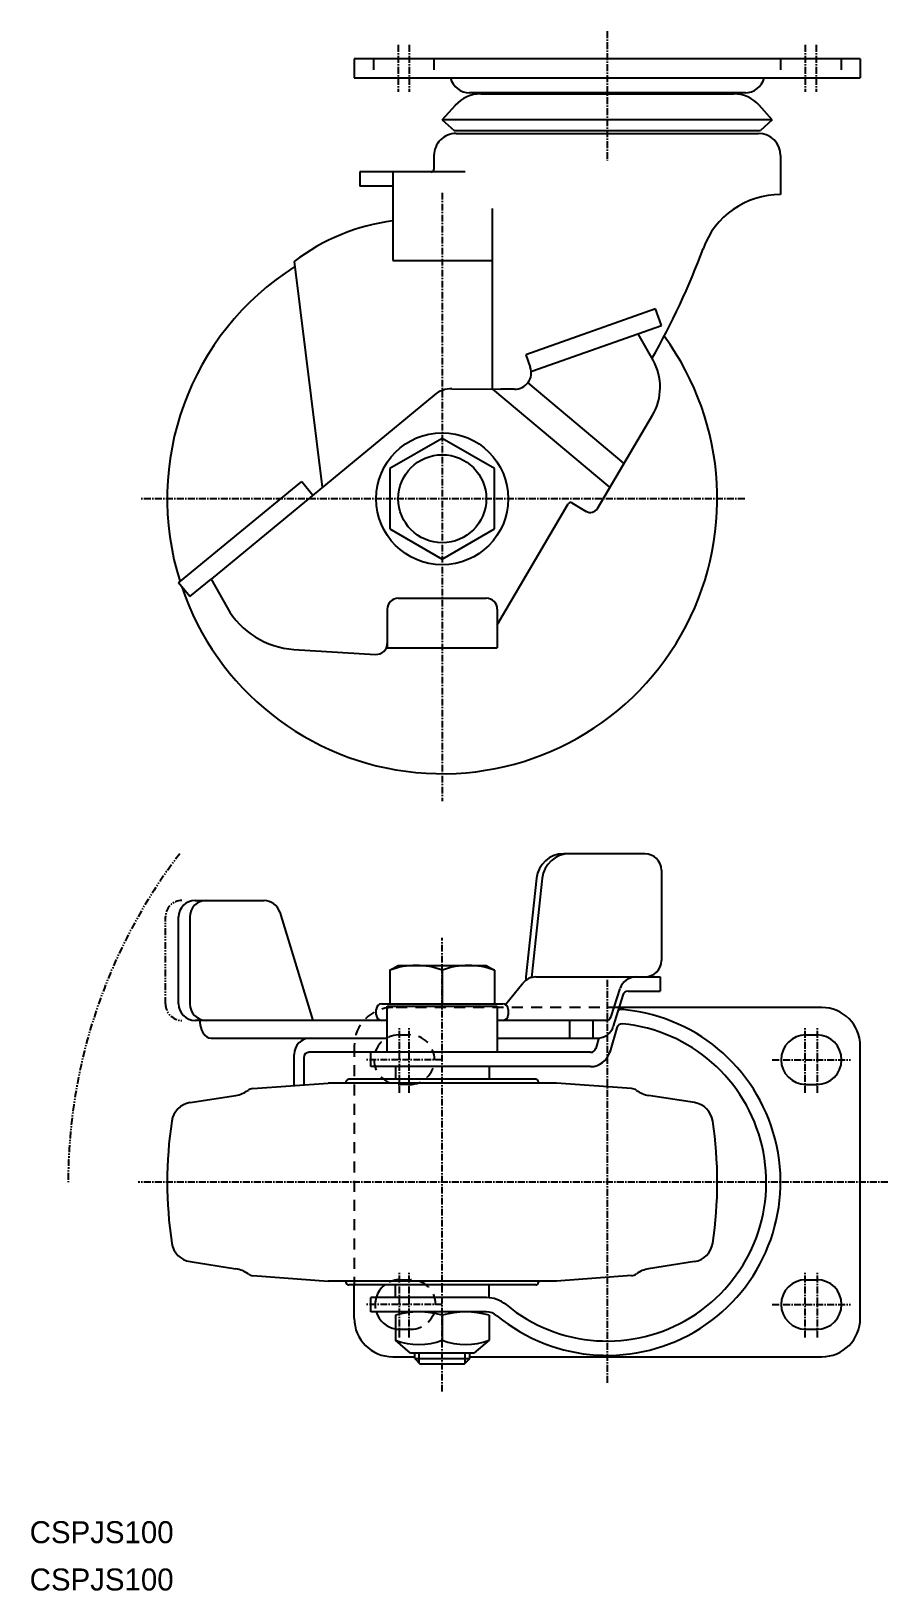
# Model space of a CAD drawing. Extents: x 0 to 156, y 0 to 283.
import ezdxf

# ---------------------------------------------------------------- set-up
doc = ezdxf.new("R2010")
doc.units = 0
for name, pattern in [('CENTER', [2, 1.25, -0.25, 0.25, -0.25]), ('DASHED', [3.5, 2, -1.5]), ('PHANTOM', [2.5, 1.25, -0.25, 0.25, -0.25, 0.25, -0.25])]:
    doc.linetypes.add(name, pattern=pattern)
doc.layers.get('0').update_dxf_attribs({"linetype": 'CONTINUOUS'})
doc.layers.add('CENTER', color=1, linetype='CENTER')

msp = doc.modelspace()

# ---------------------------------------------------------------- linework, layer by layer
at = {"color": 7, "linetype": 'CONTINUOUS'}
for p, q in [((151, 278.5), (59, 278.5)), ((59, 278.5), (59, 275)), ((151, 278.5), (151, 275)), ((59, 275), (151, 275)), ((130.11, 272.3), (79.96, 272.3)), ((75.01, 267.38), (77.38, 270.03)), ((82, 272.1), (128, 272.1)), ((134.99, 267.38), (132.62, 270.03)), ((75.01, 267.38), (77.17, 265.45)), ((134.99, 267.38), (75.01, 267.38)), ((134.99, 267.38), (132.83, 265.45)), ((77.17, 265.45), (132.83, 265.45)), ((77.5, 264.9), (132.5, 264.9)), ((73.5, 260.9), (73.5, 258.4)), ((136.5, 260.9), (136.5, 253.8)), ((60, 257.9), (60, 255.3)), ((79.14, 257.9), (60, 257.9)), ((66, 255.3), (60, 255.3)), ((66, 257.9), (66, 241.81)), ((84.14, 218.42), (84.14, 251.28)), ((63.64, 248.64), (63.64, 248.64)), ((48.07, 241.62), (53.19, 200.57)), ((66, 241.81), (84.14, 241.81)), ((113.76, 233.03), (90.2, 224.68)), ((114.83, 230.01), (113.76, 233.03)), ((91.26, 221.67), (114.83, 230.01)), ((110.58, 228.5), (113.31, 223.67)), ((90.2, 224.68), (91.01, 222.39)), ((76.77, 218.49), (85.65, 218.41)), ((84.14, 218.42), (105.45, 200.54)), ((88.15, 218.39), (85.65, 218.41)), ((90.56, 219.56), (108.04, 204.9)), ((73.54, 217.34), (32.96, 183.89)), ((103.2, 196.73), (113.23, 213.67)), ((75, 209.47), (65.5, 203.98)), ((84.5, 203.98), (75, 209.47)), ((27.07, 183.18), (49.45, 201.63)), ((49.45, 201.63), (51.48, 199.16)), ((65.5, 203.98), (65.5, 193.02)), ((84.5, 193.02), (84.5, 203.98)), ((85, 175.56), (97.88, 197.55)), ((98.56, 197.73), (101.15, 196.2)), ((65.5, 193.02), (75, 187.53)), ((75, 187.53), (84.5, 193.02)), ((29.1, 180.71), (27.07, 183.18)), ((29.1, 180.71), (32.96, 183.89)), ((32.96, 183.89), (35.9, 178.7)), ((67, 180.4), (83, 180.4)), ((65, 178.4), (65, 171.4)), ((85, 178.4), (85, 171.4)), ((48.04, 171.11), (62.88, 170.2)), ((65, 171.4), (85, 171.4)), ((111.83, 133.95), (97.09, 133.95)), ((114.83, 130.95), (114.83, 114.55)), ((92.12, 129.48), (90.2, 111.55)), ((93.19, 129.48), (91.25, 111.46)), ((30.07, 125.45), (42.6, 125.45)), ((27.07, 106.65), (27.07, 122.45)), ((29.1, 122.45), (29.1, 106.65)), ((45.47, 123.33), (51.48, 103.65)), ((65.5, 112.78), (67, 113.65)), ((67, 113.65), (83, 113.65)), ((83, 113.65), (84.5, 112.78)), ((65.5, 112.78), (65.5, 106.65)), ((75, 112.78), (75, 106.65)), ((84.5, 112.78), (84.5, 106.65)), ((91.99, 111.55), (114.61, 111.55)), ((114.61, 111.55), (114.61, 108.95)), ((86.48, 106.53), (89.66, 110.44)), ((105.68, 104.34), (107.36, 109.48)), ((107.82, 108.24), (106.1, 102.58)), ((108.78, 108.95), (114.61, 108.95)), ((63, 104.65), (63, 105.65)), ((64, 106.65), (86, 106.65)), ((65, 97.85), (65, 106.25)), ((65, 106.25), (85, 106.25)), ((85, 106.25), (85, 97.85)), ((87, 105.65), (87, 104.65)), ((144, 106), (107.14, 106)), ((65, 103.65), (30.07, 103.65)), ((104.73, 103.65), (85, 103.65)), ((98.13, 103.65), (98.13, 100.45)), ((102.44, 100.45), (102.44, 103.65)), ((106.71, 102.3), (105.44, 97.86)), ((32.96, 100.45), (65, 100.45)), ((85, 100.45), (103.23, 100.45)), ((103.48, 100.46), (102.94, 98.57)), ((141.1, 101), (143.1, 101)), ((48.07, 91.8), (48.07, 97.45)), ((49.81, 96.85), (49.81, 91.93)), ((101.98, 97.85), (50.81, 97.85)), ((62, 95.25), (62, 97.85)), ((151, 49.5), (151, 99)), ((101.98, 95.25), (62, 95.25)), ((66.5, 95.25), (66.5, 92.95)), ((83.5, 95.27), (83.5, 92.95)), ((40.58, 91.26), (54.24, 92.25)), ((95.76, 92.25), (54.24, 92.25)), ((57.5, 92.25), (57.5, 92.45)), ((92, 92.95), (58, 92.95)), ((92.5, 92.25), (92.5, 92.45)), ((109.42, 91.26), (95.76, 92.25)), ((141.1, 92), (143.1, 92)), ((29.16, 88.7), (37.49, 90.01)), ((120.84, 88.7), (112.51, 90.01)), ((29.16, 59.8), (37.49, 58.49)), ((120.84, 59.8), (112.51, 58.49)), ((40.58, 57.24), (54.24, 56.25)), ((109.42, 57.24), (95.76, 56.25)), ((95.76, 56.25), (54.24, 56.25)), ((57.5, 56.25), (57.5, 56.05)), ((92, 55.55), (58, 55.55)), ((59, 49.5), (59, 55.55)), ((66.5, 53.25), (66.5, 55.55)), ((83.5, 53.23), (83.5, 55.55)), ((92.5, 56.25), (92.5, 56.05)), ((141.1, 56.5), (143.1, 56.5)), ((62, 50.65), (62, 53.25)), ((83.03, 53.25), (62, 53.25)), ((83.03, 50.65), (62, 50.65)), ((66.5, 50.07), (66.5, 45.5)), ((75, 50.07), (75, 45.5)), ((83.5, 50.07), (83.5, 45.5)), ((69.25, 43.15), (66.5, 45.5)), ((83.5, 45.5), (80.75, 43.15)), ((141.1, 47.5), (143.1, 47.5)), ((80.75, 43.15), (69.25, 43.15)), ((70.01, 42.15), (70.01, 43.15)), ((80.01, 42.15), (80.01, 43.15)), ((66, 42.5), (70.01, 42.5)), ((70.01, 42.15), (71.01, 41.15)), ((70.01, 42.15), (80.01, 42.15)), ((79.01, 41.15), (71.01, 41.15)), ((79.01, 41.15), (80.01, 42.15)), ((80.01, 42.5), (144, 42.5))]:
    msp.add_line(p, q, dxfattribs=at)
at = {"color": 3, "linetype": 'DASHED'}
for p, q in [((62.5, 278.5), (62.5, 275)), ((73.5, 278.5), (73.5, 275)), ((136.5, 278.5), (136.5, 275)), ((147.5, 278.5), (147.5, 275)), ((107.14, 106), (66, 106)), ((67.1, 101), (69.1, 101)), ((59, 99), (59, 55.55)), ((69.1, 92), (67.1, 92)), ((67.3, 56.5), (69.3, 56.5)), ((67.3, 47.5), (69.3, 47.5))]:
    msp.add_line(p, q, dxfattribs=at)
at = {"color": 3, "linetype": 'PHANTOM'}
msp.add_line((24.68, 106.65), (24.68, 122.45), dxfattribs=at)
at = {"color": 3, "linetype": 'CONTINUOUS'}
for p, q in [((70.81, 41.35), (70.81, 43.15)), ((79.19, 41.33), (79.19, 43.15))]:
    msp.add_line(p, q, dxfattribs=at)
at = {"color": 7, "linetype": 'CONTINUOUS'}
msp.add_polyline3d([(90.2, 111.55, 0), (90.2, 111.55, 0), (90.2, 111.54, 0), (90.2, 111.54, 0), (90.2, 111.53, 0), (90.2, 111.53, 0), (90.2, 111.52, 0), (90.2, 111.52, 0), (90.2, 111.51, 0), (90.2, 111.51, 0), (90.2, 111.5, 0), (90.2, 111.5, 0), (90.2, 111.5, 0), (90.2, 111.49, 0), (90.2, 111.49, 0), (90.2, 111.48, 0), (90.2, 111.48, 0), (90.2, 111.47, 0), (90.2, 111.47, 0), (90.2, 111.46, 0), (90.2, 111.46, 0), (90.2, 111.45, 0), (90.2, 111.45, 0), (90.2, 111.45, 0), (90.2, 111.44, 0), (90.2, 111.44, 0), (90.2, 111.43, 0), (90.2, 111.43, 0), (90.2, 111.42, 0), (90.2, 111.42, 0), (90.2, 111.41, 0), (90.2, 111.41, 0), (90.2, 111.4, 0), (90.2, 111.4, 0), (90.2, 111.4, 0), (90.2, 111.39, 0), (90.2, 111.39, 0), (90.2, 111.38, 0), (90.2, 111.38, 0), (90.2, 111.37, 0), (90.2, 111.37, 0), (90.2, 111.36, 0), (90.2, 111.36, 0), (90.2, 111.36, 0), (90.2, 111.35, 0), (90.2, 111.35, 0), (90.2, 111.34, 0), (90.2, 111.34, 0), (90.2, 111.33, 0), (90.2, 111.33, 0), (90.2, 111.32, 0), (90.2, 111.32, 0), (90.2, 111.31, 0), (90.2, 111.31, 0), (90.2, 111.31, 0), (90.2, 111.3, 0), (90.2, 111.3, 0), (90.2, 111.29, 0), (90.2, 111.29, 0), (90.2, 111.28, 0), (90.2, 111.28, 0), (90.2, 111.27, 0), (90.2, 111.27, 0), (90.2, 111.26, 0), (90.2, 111.26, 0), (90.2, 111.25, 0), (90.2, 111.25, 0), (90.2, 111.25, 0), (90.2, 111.24, 0), (90.2, 111.24, 0), (90.2, 111.23, 0), (90.2, 111.23, 0), (90.2, 111.22, 0), (90.2, 111.22, 0), (90.2, 111.21, 0), (90.2, 111.21, 0), (90.2, 111.21, 0), (90.2, 111.2, 0), (90.21, 111.2, 0), (90.21, 111.19, 0), (90.21, 111.19, 0), (90.21, 111.18, 0), (90.21, 111.18, 0), (90.21, 111.17, 0), (90.21, 111.17, 0), (90.21, 111.17, 0), (90.21, 111.16, 0), (90.21, 111.16, 0), (90.21, 111.15, 0), (90.21, 111.15, 0), (90.21, 111.14, 0), (90.21, 111.14, 0), (90.21, 111.13, 0), (90.21, 111.13, 0), (90.21, 111.12, 0), (90.21, 111.12, 0), (90.21, 111.12, 0), (90.21, 111.11, 0), (90.21, 111.11, 0), (90.21, 111.1, 0), (90.21, 111.1, 0), (90.21, 111.09, 0), (90.21, 111.09, 0), (90.21, 111.08, 0), (90.21, 111.08, 0), (90.21, 111.08, 0), (90.21, 111.07, 0), (90.21, 111.07, 0), (90.21, 111.06, 0), (90.21, 111.06, 0), (90.21, 111.05, 0), (90.22, 111.05, 0), (90.22, 111.04, 0), (90.22, 111.04, 0), (90.22, 111.03, 0), (90.22, 111.03, 0), (90.22, 111.03, 0), (90.22, 111.02, 0), (90.22, 111.02, 0), (90.22, 111.01, 0), (90.22, 111.01, 0), (90.22, 111, 0), (90.22, 111, 0), (90.22, 111, 0), (90.22, 110.99, 0), (90.22, 110.99, 0), (90.22, 110.98, 0), (90.22, 110.98, 0), (90.22, 110.97, 0)], dxfattribs=at)
for radius in [12, 8]:
    msp.add_circle((75, 198.5), radius, dxfattribs=at)
for centre, radius, start, end in [((79.96, 275.9), 3.6, 194.4775, 270), ((130.04, 275.9), 3.6, 270, 345.5225), ((82, 265.9), 6.2, 90, 138.2324), ((128, 265.9), 6.2, 41.7676, 90), ((77.5, 260.9), 4, 90, 180.0001), ((132.5, 260.9), 4, 0.0002, 90), ((73, 258.4), 0.5, 270, 0), ((136.5, 238.8), 15, 90, 159.9333), ((70.89, 211.74), 37.6, 97.4754, 127.3727), ((0.3, 288.55), 130, 330.2195, 339.9333), ((75, 198.5), 50, 122.4337, 197.5773), ((75, 198.5), 50, 198.6619, 36.1916), ((88.18, 221.39), 3, 269.4997, 19.4995), ((104.61, 218.74), 10, 329.5001, 29.4998), ((76.72, 213.49), 5, 89.4991, 129.5001), ((98.31, 197.3), 0.5, 59.4974, 149.6432), ((101.91, 197.5), 1.5, 239.4974, 329.5053), ((48.96, 186.08), 15, 209.5002, 266.5001), ((67, 178.4), 2, 90, 180), ((83, 178.4), 2, 0, 90), ((63, 172.2), 2, 266.5001, 0), ((97.09, 128.95), 5, 90, 173.8759), ((98.16, 128.95), 5, 90, 173.8759), ((111.83, 130.95), 3, 0, 90), ((30.07, 122.45), 3, 90, 180), ((32.1, 122.45), 3, 90, 180), ((42.6, 122.45), 3, 16.9936, 90), ((70.25, 100.19), 13.46, 69.3342, 110.6658), ((79.75, 100.19), 13.46, 69.3347, 110.6653), ((111.83, 114.55), 3, 270, 0), ((91.99, 108.55), 3, 90, 140.8664), ((110.21, 108.55), 3, 90, 161.8778), ((108.78, 107.95), 1, 90, 163.0814), ((30.07, 106.65), 3, 180, 270), ((32.1, 106.65), 3, 180, 270), ((64, 105.65), 1, 90, 180), ((105, 74.25), 31.5, 230.4451, 86.2798), ((86, 105.65), 1, 0, 90), ((107.67, 102.02), 3.6, 84.4983, 100.7108), ((144, 99), 7, 0, 90), ((35.92, 103.65), 4.99, 180.0465, 190.1112), ((34.7, 103.37), 3.75, 189.1651, 215.2188), ((64, 104.65), 1, 180, 270), ((86, 104.65), 1, 270, 0), ((105, 74.25), 28.9, 230.4451, 84.4983), ((103.23, 103.45), 3, 270, 343.0814), ((104.73, 104.65), 1, 270, 341.8778), ((107.67, 102.02), 1, 84.4983, 163.9807), ((33.05, 102.12), 1.68, 212.8887, 266.9989), ((51.07, 97.45), 3, 90, 180), ((141.1, 96.5), 4.5, 90, 270), ((143.1, 96.5), 4.5, 270, 90), ((50.81, 96.85), 1, 90, 180), ((101.98, 98.85), 1, 270, 343.9807), ((101.98, 98.85), 3.6, 270, 343.9807), ((36.71, 94.95), 5, 278.962, 306.5502), ((40.7, 89.57), 1.7, 94.1305, 126.5502), ((58, 92.45), 0.5, 90, 180), ((92, 92.45), 0.5, 0, 90), ((109.3, 89.57), 1.7, 53.4498, 85.8695), ((113.29, 94.95), 5, 233.4498, 261.038), ((29.78, 84.75), 4, 98.9617, 171.4983), ((120.22, 84.75), 4, 8.5017, 81.0383), ((100, 74.25), 75, 171.4983, 188.5017), ((50, 74.25), 75, 351.4983, 8.5017), ((29.78, 63.75), 4, 188.5017, 261.0383), ((120.22, 63.75), 4, 278.9617, 351.4983), ((36.71, 53.55), 5, 53.4498, 81.038), ((40.7, 58.93), 1.7, 233.4498, 265.8695), ((109.3, 58.93), 1.7, 274.1305, 306.5502), ((113.29, 53.55), 5, 98.962, 126.5502), ((58, 56.05), 0.5, 180, 270), ((67.3, 52), 4.5, 127.9185, 163.8724), ((92, 56.05), 0.5, 270, 0), ((141.1, 52), 4.5, 90, 270), ((143.1, 52), 4.5, 270, 90), ((83.03, 47.65), 5.6, 50.4451, 90), ((66, 49.5), 7, 180, 270), ((67.3, 52), 4.5, 197.4576, 259.7597), ((70.75, 34.8), 15.85, 74.4429, 105.5571), ((79.25, 34.8), 15.85, 74.4429, 105.5571), ((83.03, 47.65), 3, 50.4451, 90), ((144, 49.5), 7, 270, 0), ((70.75, 57.01), 12.28, 249.7438, 290.2562), ((79.25, 57.01), 12.28, 249.7438, 290.2562)]:
    msp.add_arc(centre, radius, start, end, dxfattribs=at)
at = {"color": 3, "linetype": 'PHANTOM'}
for centre, radius, start, end in [((105, 74.25), 98, 142.4695, 180), ((27.68, 122.45), 3, 90, 180), ((27.68, 106.65), 3, 180, 270)]:
    msp.add_arc(centre, radius, start, end, dxfattribs=at)
at = {"color": 3, "linetype": 'DASHED'}
for centre, radius, start, end in [((66, 99), 7, 90, 180), ((67.1, 96.5), 4.5, 90, 270), ((69.1, 96.5), 4.5, 270, 90), ((67.3, 52), 4.5, 90, 127.9185), ((69.3, 52), 4.5, 270, 90), ((67.3, 52), 4.5, 163.8724, 197.4576), ((67.3, 52), 4.5, 259.7597, 270)]:
    msp.add_arc(centre, radius, start, end, dxfattribs=at)
at = {"layer": 'CENTER', "color": 1, "linetype": 'CENTER'}
for p, q in [((67, 281), (67, 272.5)), ((69, 281), (69, 272.5)), ((105, 283.5), (105, 259.9)), ((141, 281), (141, 272.5)), ((143, 281), (143, 272.5)), ((75, 254.14), (75, 143.5)), ((130, 198.5), (20, 198.5)), ((75, 36.15), (75, 118.65)), ((105, 111), (105, 37.5)), ((67.2, 90.5), (67.2, 102.5)), ((69, 90.5), (69, 102.5)), ((141, 90.5), (141, 102.5)), ((143.2, 90.5), (143.2, 102.5)), ((75, 96.5), (61.2, 96.5)), ((135, 96.5), (149.2, 96.5)), ((156, 74.25), (19.72, 74.25)), ((67.2, 46), (67.2, 58)), ((69, 46), (69, 58)), ((141, 46), (141, 58)), ((143.2, 46), (143.2, 58)), ((75, 52), (61.2, 52)), ((135, 52), (149.2, 52))]:
    msp.add_line(p, q, dxfattribs=at)

# ---------------------------------------------------------------- texts
at = {"color": 7, "linetype": 'CONTINUOUS'}
for p in [(0, 8.6), (0, 0)]:
    msp.add_text('CSPJS100', height=4, dxfattribs=at).set_placement(p)

doc.saveas('drawing.dxf')
